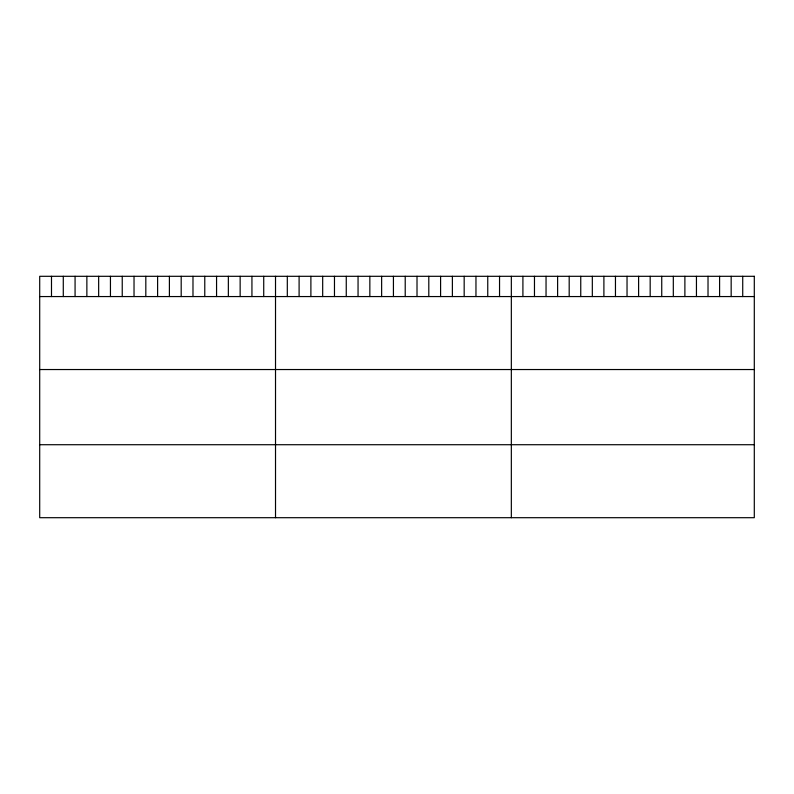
<?xml version="1.0" encoding="UTF-8"?>
<svg xmlns="http://www.w3.org/2000/svg" width="794" height="794" viewBox="0 0 794 794"><rect width="100%" height="100%" fill="white"/><g stroke="black" fill="none" stroke-linecap="round" stroke-linejoin="round"><path stroke-width="1.19" d="M39.7 296.559L754.3 296.559M39.7 369.538L754.3 369.538M39.7 444.719L754.3 444.719M742.727 276.302L742.727 296.559M731.165 276.302L731.165 296.559M719.592 276.302L719.592 296.559M708.02 276.302L708.02 296.559M696.447 276.302L696.447 296.559M684.885 276.302L684.885 296.559M673.312 276.302L673.312 296.559M661.739 276.302L661.739 296.559M650.177 276.302L650.177 296.559M638.604 276.302L638.604 296.559M627.032 276.302L627.032 296.559M615.459 276.302L615.459 296.559M603.897 276.302L603.897 296.559M592.324 276.302L592.324 296.559M580.751 276.302L580.751 296.559M569.189 276.302L569.189 296.559M557.616 276.302L557.616 296.559M546.044 276.302L546.044 296.559M534.471 276.302L534.471 296.559M522.909 276.302L522.909 296.559M511.336 276.302L511.336 517.698M499.545 276.302L499.545 296.559M487.754 276.302L487.754 296.559M475.963 276.302L475.963 296.559M464.172 276.302L464.172 296.559M452.382 276.302L452.382 296.559M440.591 276.302L440.591 296.559M428.8 276.302L428.8 296.559M417.009 276.302L417.009 296.559M405.218 276.302L405.218 296.559M393.427 276.302L393.427 296.559M381.636 276.302L381.636 296.559M369.845 276.302L369.845 296.559M358.054 276.302L358.054 296.559M346.263 276.302L346.263 296.559M334.473 276.302L334.473 296.559M322.682 276.302L322.682 296.559M310.891 276.302L310.891 296.559M299.1 276.302L299.1 296.559M287.309 276.302L287.309 296.559M275.518 276.302L275.518 517.698M263.727 276.302L263.727 296.559M251.936 276.302L251.936 296.559M240.145 276.302L240.145 296.559M228.354 276.302L228.354 296.559M216.564 276.302L216.564 296.559M204.773 276.302L204.773 296.559M192.982 276.302L192.982 296.559M181.191 276.302L181.191 296.559M169.4 276.302L169.4 296.559M157.609 276.302L157.609 296.559M145.818 276.302L145.818 296.559M134.027 276.302L134.027 296.559M122.236 276.302L122.236 296.559M110.445 276.302L110.445 296.559M98.655 276.302L98.655 296.559M86.864 276.302L86.864 296.559M75.073 276.302L75.073 296.559M63.282 276.302L63.282 296.559M51.491 276.302L51.491 296.559M754.3 276.302L39.7 276.302L39.7 517.698L754.3 517.698L754.3 276.302"/></g></svg>
